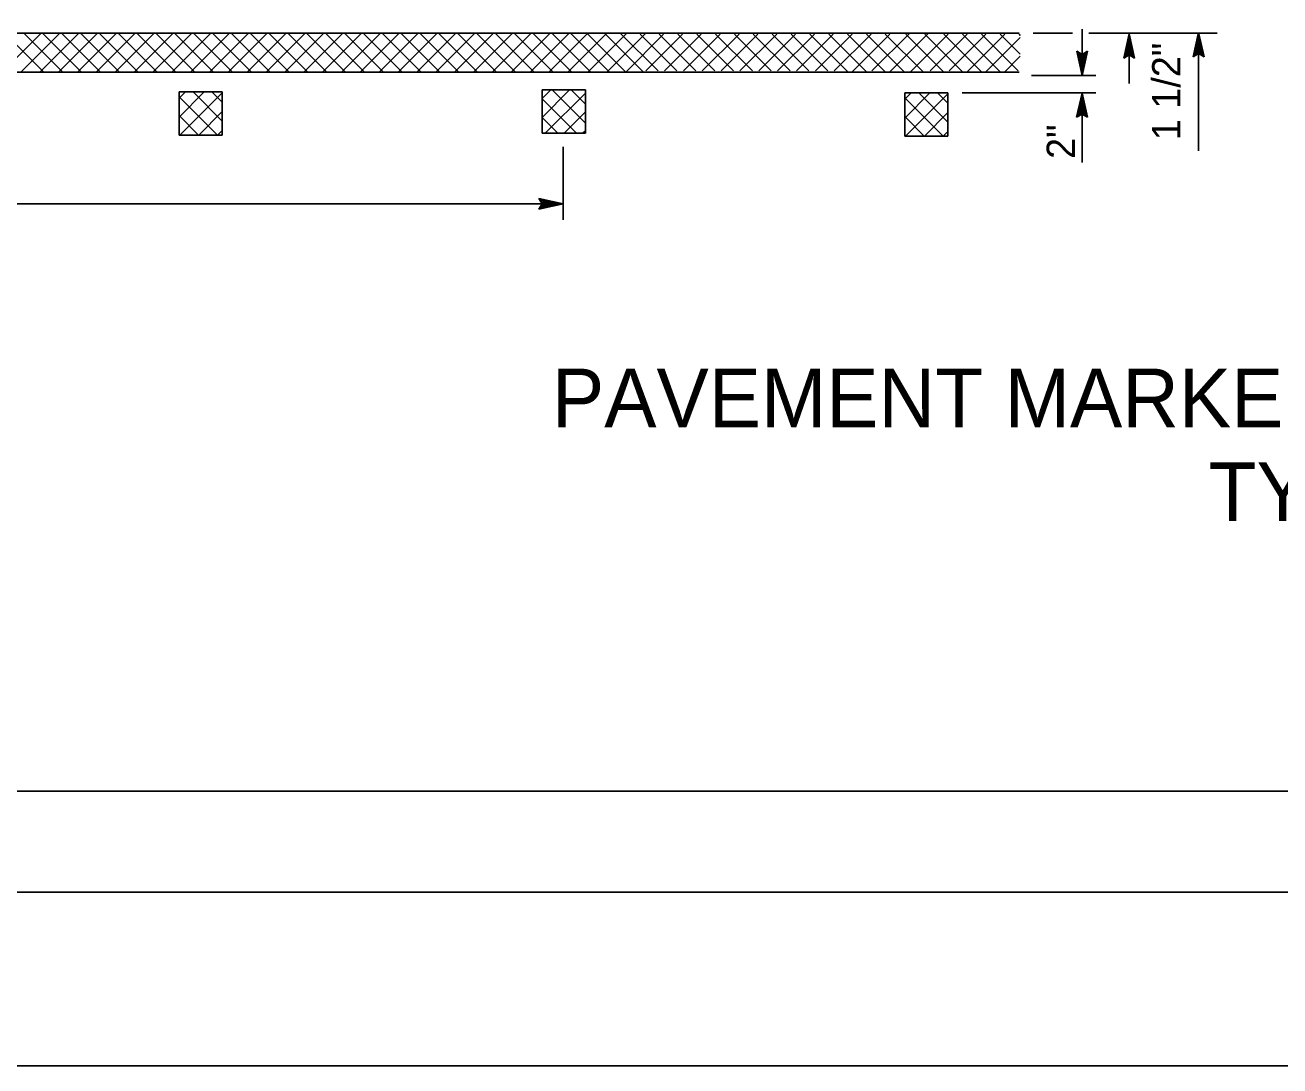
# Model space of a CAD drawing. Extents: x -893 to 867, y -474 to 712.
# Drawn here: x 111.1 to 421.7, y -474 to -216.4 of the extents above; entities that cross this region are included whole.
import ezdxf

# ---------------------------------------------------------------- set-up
doc = ezdxf.new("R2010")
doc.units = 0
for name, color, linetype in [('10 Sheet Format', 7, 'Continuous'), ('56 Stage 3 Anno', 7, 'Continuous'), ('57 Undefined', 7, 'Continuous'), ('60 Nongeo Data', 7, 'Continuous')]:
    doc.layers.add(name, color=color, linetype=linetype)

msp = doc.modelspace()

# ---------------------------------------------------------------- linework, layer by layer
at = {"layer": '10 Sheet Format'}
msp.add_line((-813.45, -406.04), (811.55, -406.04), dxfattribs=at)
for points in [[(-893.46, -474.05), (866.55, -474.05), (866.55, 711.96), (-893.46, 711.96)], [(-863.43, 668.96), (836.57, 668.96), (836.57, -431.04), (-863.43, -431.04)], [(-863.43, 668.96), (836.57, 668.96), (836.57, -431.04), (-863.43, -431.04)]]:
    msp.add_lwpolyline(points, close=True, dxfattribs=at)
at = {"layer": '56 Stage 3 Anno'}
for p, q in [((372.71, -228.88), (372.71, -217.38)), ((360.6, -218.37), (370.38, -218.37)), ((374.38, -218.37), (406.12, -218.37)), ((383.05, -224.56), (384.39, -218.56)), ((383.41, -224.34), (384.39, -219.94)), ((384.39, -218.56), (384.39, -218.56)), ((384.39, -218.56), (385.72, -224.56)), ((384.39, -230.84), (384.39, -218.68)), ((384.39, -219.95), (385.36, -224.33)), ((400.22, -224.22), (401.56, -218.22)), ((400.58, -224.01), (401.56, -219.6)), ((401.56, -247.51), (401.56, -218.22)), ((401.56, -218.22), (401.56, -218.22)), ((401.56, -218.22), (402.89, -224.22)), ((401.57, -219.61), (402.53, -223.99)), ((372.71, -228.88), (371.38, -222.88)), ((371.38, -222.88), (371.38, -222.88)), ((371.38, -222.88), (372.71, -223.68)), ((372.71, -227.48), (371.74, -223.11)), ((372.71, -226.11), (372.09, -223.29)), ((372.72, -224.73), (372.45, -223.52)), ((372.71, -223.68), (374.05, -222.88)), ((374.05, -222.88), (372.71, -228.88)), ((373.7, -223.09), (372.71, -227.5)), ((373.34, -223.33), (372.71, -226.11)), ((372.99, -223.5), (372.72, -224.73)), ((374.05, -222.88), (374.05, -222.88)), ((383.77, -224.11), (384.39, -221.32)), ((384.11, -223.93), (384.39, -222.7)), ((384.39, -221.32), (385.01, -224.15)), ((384.39, -222.7), (384.65, -223.91)), ((401.56, -223.42), (400.22, -224.22)), ((400.94, -223.77), (401.56, -220.99)), ((401.29, -223.6), (401.56, -222.37)), ((401.56, -220.99), (402.19, -223.81)), ((401.56, -222.37), (401.83, -223.58)), ((402.89, -224.22), (401.56, -223.42)), ((384.39, -223.76), (383.05, -224.56)), ((383.05, -224.56), (383.05, -224.56)), ((385.72, -224.56), (384.39, -223.76)), ((385.72, -224.56), (385.72, -224.56)), ((400.22, -224.22), (400.22, -224.22)), ((402.89, -224.22), (402.89, -224.22)), ((252.62, -228.03), (268.47, -228.03)), ((360.23, -228.88), (376.08, -228.88)), ((372.71, -228.88), (372.71, -228.88)), ((343.07, -233.18), (376.08, -233.18)), ((371.37, -239.23), (372.71, -233.23)), ((371.73, -239.02), (372.71, -234.61)), ((372.09, -238.78), (372.71, -236)), ((372.71, -250.42), (372.71, -233.23)), ((372.71, -233.23), (372.71, -233.23)), ((372.71, -233.23), (374.04, -239.23)), ((372.71, -236), (373.34, -238.82)), ((372.72, -234.62), (373.68, -239)), ((372.71, -238.43), (371.37, -239.23)), ((372.43, -238.61), (372.71, -237.38)), ((372.71, -237.38), (372.98, -238.59)), ((374.04, -239.23), (372.71, -238.43)), ((371.37, -239.23), (371.37, -239.23)), ((374.04, -239.23), (374.04, -239.23)), ((244.25, -246.53), (244.25, -264.64)), ((-116.2, -260.65), (244.25, -260.65)), ((239.06, -260.65), (238.26, -259.31)), ((238.26, -259.31), (238.26, -259.31)), ((238.26, -259.31), (244.26, -260.65)), ((244.26, -260.65), (238.26, -261.98)), ((238.26, -261.98), (239.06, -260.65)), ((238.48, -259.67), (242.88, -260.65)), ((242.87, -260.66), (238.5, -261.62)), ((241.5, -260.65), (238.67, -261.28)), ((238.71, -260.03), (241.5, -260.65)), ((238.89, -260.38), (240.12, -260.65)), ((240.12, -260.65), (238.91, -260.92)), ((244.26, -260.65), (244.26, -260.65)), ((238.26, -261.98), (238.26, -261.98))]:
    msp.add_line(p, q, dxfattribs=at)
at = {"layer": '60 Nongeo Data'}
for p, q in [((-300.64, -218.37), (357.11, -218.37)), ((357.11, -228.03), (-300.64, -228.03)), ((239.09, -232.45), (249.79, -232.45)), ((239.09, -243.15), (239.09, -232.45)), ((249.79, -232.45), (249.79, -243.15)), ((149.21, -232.93), (159.91, -232.93)), ((149.21, -243.63), (149.21, -232.93)), ((159.91, -232.93), (159.91, -243.63)), ((328.82, -233.18), (339.52, -233.18)), ((328.82, -243.88), (328.82, -233.18)), ((339.52, -233.18), (339.52, -243.88)), ((159.91, -243.63), (149.21, -243.63)), ((249.79, -243.15), (239.09, -243.15)), ((339.52, -243.88), (328.82, -243.88))]:
    msp.add_line(p, q, dxfattribs=at)
for points in [[(105.41, -228.03), (115.06, -218.37)], [(115.78, -228.03), (106.13, -218.37)], [(110.08, -228.03), (119.73, -218.37)], [(120.45, -228.03), (110.8, -218.37)], [(114.74, -228.03), (124.4, -218.37)], [(125.11, -228.03), (115.46, -218.37)], [(119.41, -228.03), (129.06, -218.37)], [(129.78, -228.03), (120.13, -218.37)], [(124.08, -228.03), (133.73, -218.37)], [(134.45, -228.03), (124.8, -218.37)], [(128.75, -228.03), (138.4, -218.37)], [(139.11, -228.03), (129.46, -218.37)], [(133.41, -228.03), (143.06, -218.37)], [(143.78, -228.03), (134.13, -218.37)], [(138.08, -228.03), (147.73, -218.37)], [(148.45, -228.03), (138.8, -218.37)], [(142.75, -228.03), (152.4, -218.37)], [(153.11, -228.03), (143.46, -218.37)], [(147.41, -228.03), (157.06, -218.37)], [(157.78, -228.03), (148.13, -218.37)], [(152.08, -228.03), (161.73, -218.37)], [(162.45, -228.03), (152.8, -218.37)], [(156.75, -228.03), (166.4, -218.37)], [(167.12, -228.03), (157.46, -218.37)], [(161.41, -228.03), (171.06, -218.37)], [(171.78, -228.03), (162.13, -218.37)], [(166.08, -228.03), (175.73, -218.37)], [(176.45, -228.03), (166.8, -218.37)], [(170.75, -228.03), (180.4, -218.37)], [(181.12, -228.03), (171.47, -218.37)], [(175.41, -228.03), (185.07, -218.37)], [(185.78, -228.03), (176.13, -218.37)], [(180.08, -228.03), (189.73, -218.37)], [(190.45, -228.03), (180.8, -218.37)], [(184.75, -228.03), (194.4, -218.37)], [(195.12, -228.03), (185.47, -218.37)], [(189.42, -228.03), (199.07, -218.37)], [(199.78, -228.03), (190.13, -218.37)], [(194.08, -228.03), (203.73, -218.37)], [(204.45, -228.03), (194.8, -218.37)], [(198.75, -228.03), (208.4, -218.37)], [(209.12, -228.03), (199.47, -218.37)], [(203.42, -228.03), (213.07, -218.37)], [(213.78, -228.03), (204.13, -218.37)], [(208.08, -228.03), (217.73, -218.37)], [(218.45, -228.03), (208.8, -218.37)], [(212.75, -228.03), (222.4, -218.37)], [(223.12, -228.03), (213.47, -218.37)], [(217.42, -228.03), (227.07, -218.37)], [(227.79, -228.03), (218.13, -218.37)], [(222.08, -228.03), (231.73, -218.37)], [(232.45, -228.03), (222.8, -218.37)], [(226.75, -228.03), (236.4, -218.37)], [(237.12, -228.03), (227.47, -218.37)], [(231.42, -228.03), (241.07, -218.37)], [(241.79, -228.03), (232.13, -218.37)], [(236.08, -228.03), (245.74, -218.37)], [(246.45, -228.03), (236.8, -218.37)], [(240.75, -228.03), (250.4, -218.37)], [(251.12, -228.03), (241.47, -218.37)], [(245.42, -228.03), (255.07, -218.37)], [(255.79, -228.03), (246.14, -218.37)], [(259.71, -227.96), (250.34, -218.59)], [(250.41, -228.03), (259.85, -218.58)], [(264.02, -227.9), (254.65, -218.53)], [(255.09, -228.03), (264.74, -218.37)], [(267.79, -227.74), (258.42, -218.37)], [(259.76, -228.03), (269.14, -218.64)], [(272.45, -227.74), (263.35, -218.64)], [(264.71, -227.74), (273.81, -218.64)], [(277.12, -227.74), (268.02, -218.64)], [(269.37, -227.74), (278.48, -218.64)], [(281.79, -227.74), (272.68, -218.64)], [(274.04, -227.74), (283.14, -218.64)], [(286.46, -227.74), (277.35, -218.64)], [(278.71, -227.74), (287.81, -218.64)], [(291.12, -227.74), (282.02, -218.64)], [(283.37, -227.74), (292.48, -218.64)], [(295.79, -227.74), (286.69, -218.64)], [(288.04, -227.74), (297.14, -218.64)], [(300.46, -227.74), (291.35, -218.64)], [(292.71, -227.74), (301.81, -218.64)], [(305.12, -227.74), (296.02, -218.64)], [(297.37, -227.74), (306.48, -218.64)], [(309.79, -227.74), (300.69, -218.64)], [(302.04, -227.74), (311.14, -218.64)], [(314.72, -228.01), (305.35, -218.64)], [(306.71, -227.74), (315.81, -218.64)], [(319.42, -228.04), (310.02, -218.64)], [(311.37, -227.74), (320.48, -218.64)], [(324.01, -227.96), (314.69, -218.64)], [(315.87, -227.91), (325.15, -218.64)], [(328.77, -228.06), (319.35, -218.64)], [(320.71, -227.74), (330.17, -218.28)], [(333.38, -228), (324.02, -218.64)], [(325.09, -228.03), (334.69, -218.43)], [(338.52, -228.03), (329.13, -218.64)], [(330.28, -227.94), (339.59, -218.64)], [(343.01, -227.85), (333.8, -218.64)], [(335.15, -227.74), (344.25, -218.64)], [(347.9, -228.07), (338.46, -218.64)], [(339.82, -227.74), (348.92, -218.64)], [(352.61, -228.12), (343.13, -218.64)], [(344.26, -227.97), (353.59, -218.64)], [(356.9, -227.74), (347.8, -218.64)], [(348.99, -227.9), (357.43, -219.47)], [(357.43, -223.61), (352.46, -218.64)], [(357.43, -218.94), (357.13, -218.64)], [(353.53, -228.03), (357.43, -224.13)], [(239.09, -239.25), (245.89, -232.45)], [(239.09, -234.58), (241.22, -232.45)], [(249.79, -240.66), (241.57, -232.45)], [(249.79, -236), (246.24, -232.45)], [(149.21, -239.18), (155.45, -232.93)], [(149.21, -234.51), (150.79, -232.93)], [(158.71, -243.63), (149.21, -234.13)], [(149.42, -243.63), (159.91, -233.15)], [(159.91, -240.16), (152.68, -232.93)], [(159.91, -235.5), (157.35, -232.93)], [(247.6, -243.15), (239.09, -234.63)], [(239.86, -243.15), (249.79, -233.22)], [(328.82, -239.43), (335.07, -233.18)], [(328.82, -234.76), (330.4, -233.18)], [(338.32, -243.88), (328.82, -234.38)], [(329.04, -243.88), (339.52, -233.4)], [(339.52, -240.41), (332.29, -233.18)], [(339.52, -235.75), (336.96, -233.18)], [(154.04, -243.63), (149.21, -238.8)], [(154.09, -243.63), (159.91, -237.81)], [(244.53, -243.15), (249.79, -237.89)], [(333.65, -243.88), (328.82, -239.05)], [(333.7, -243.88), (339.52, -238.06)], [(242.93, -243.15), (239.09, -239.3)], [(149.38, -243.63), (149.2, -243.46)], [(158.76, -243.63), (159.91, -242.48)], [(249.19, -243.15), (249.79, -242.55)], [(328.99, -243.88), (328.81, -243.7)], [(338.37, -243.88), (339.52, -242.73)]]:
    msp.add_lwpolyline(points, dxfattribs=at)

# ---------------------------------------------------------------- texts
at = {"layer": '57 Undefined'}
for s, p in [('1 1/2" ', (397.04, -244.91)), ('2" ', (370.94, -249.53))]:
    msp.add_text(s, height=7, rotation=90, dxfattribs=at).set_placement(p)
at = {"layer": '60 Nongeo Data'}
for s, p in [('PAVEMENT MARKERS AND TRAFFIC LINES', (241.52, -315.95)), ('TYPICAL DETAILS', (404.04, -339.15))]:
    msp.add_text(s, height=14.5, dxfattribs=at).set_placement(p)

doc.saveas('drawing.dxf')
